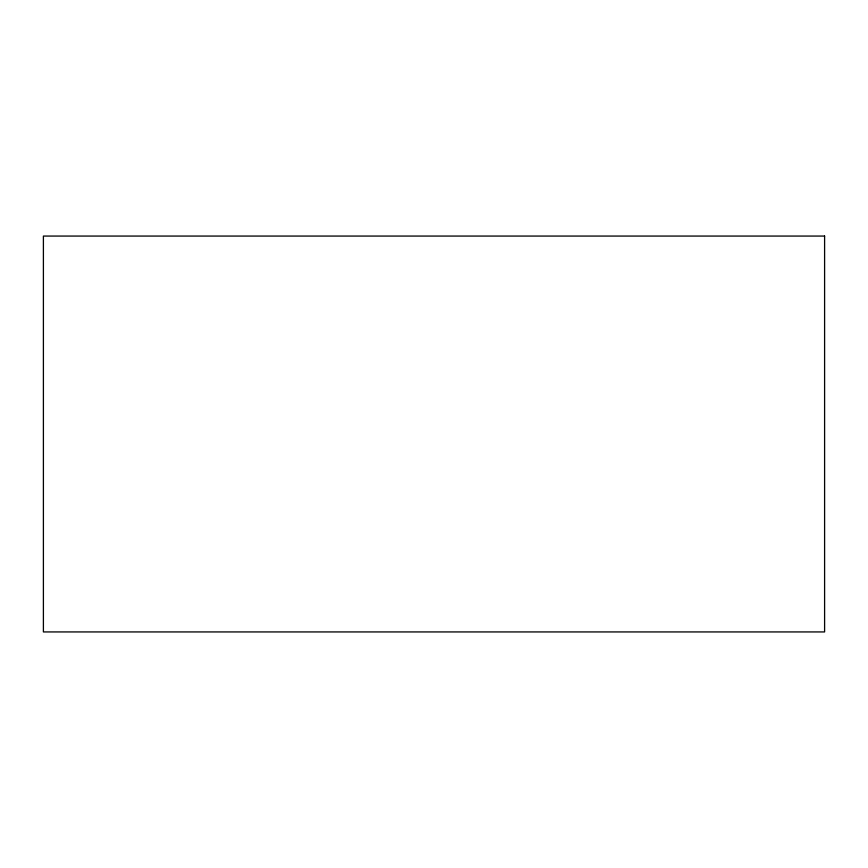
<?xml version="1.0" encoding="UTF-8"?>
<svg xmlns="http://www.w3.org/2000/svg" width="868" height="868" viewBox="0 0 868 868"><rect width="100%" height="100%" fill="white"/><g stroke="black" fill="none" stroke-linecap="round" stroke-linejoin="round"><path stroke-width="1.3" d="M824.6 236.063L43.4 236.063L43.4 631.937L824.6 631.937L824.6 236.063"/></g></svg>
